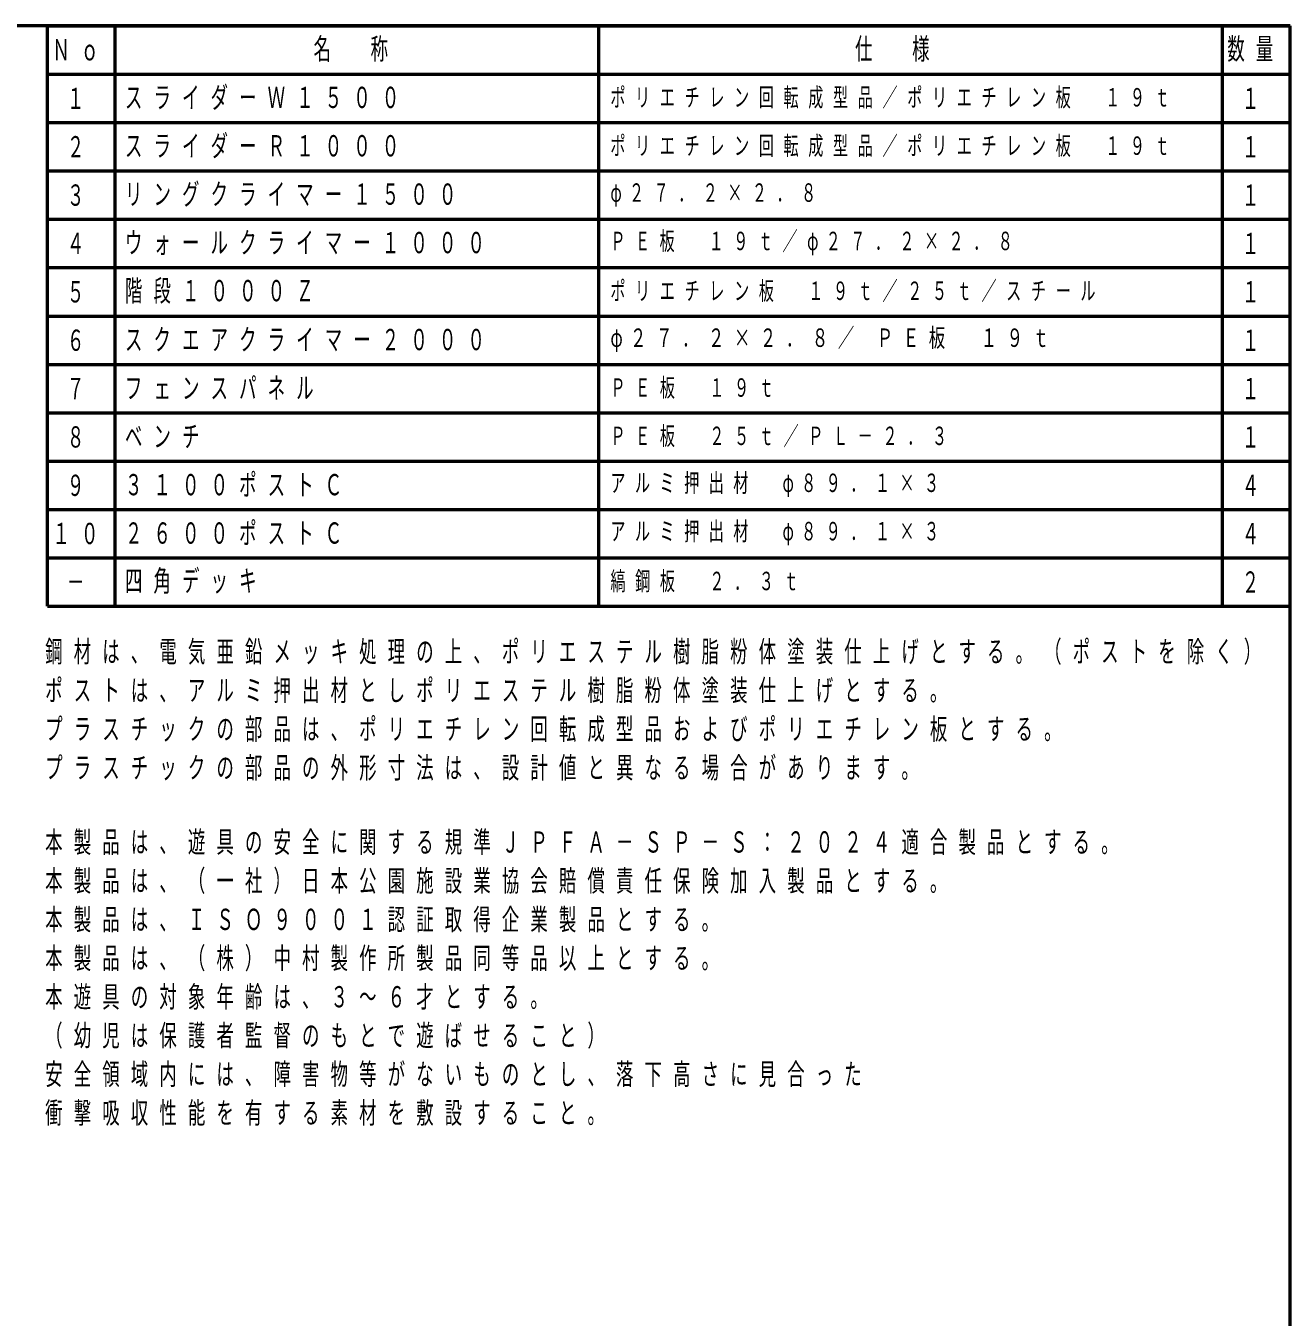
# Model space of a CAD drawing. Units: millimetres on the paper. Extents: x -385 to 0, y -594 to 267.
# Drawn here: x -130.8 to 0, y 133.5 to 267 of the extents above; entities that cross this region are included whole.
import ezdxf
from ezdxf.enums import TextEntityAlignment as Align

# ---------------------------------------------------------------- set-up
doc = ezdxf.new("R2010")
doc.units = ezdxf.units.MM
doc.layers.add('LY_1', color=140, linetype='Continuous', lineweight=50)
doc.styles.add('ＭＳ ゴシック', font='')
doc.styles.get('ＭＳ ゴシック').set_extended_font_data('MS Gothic')

msp = doc.modelspace()

# ---------------------------------------------------------------- linework, layer by layer
at = {"layer": 'LY_1', "color": 7}
for p, q in [((0, 267), (-385, 267)), ((0, 0), (0, 267))]:
    msp.add_line(p, q, dxfattribs=at)
at = {"layer": 'LY_1'}
for p, q in [((-128.5, 267), (0, 267)), ((-128.5, 207), (-128.5, 267)), ((-121.5, 207), (-121.5, 267)), ((-71.5, 207), (-71.5, 267)), ((-7, 207), (-7, 267)), ((0, 207), (0, 267)), ((-128.5, 262), (0, 262)), ((-128.5, 257), (0, 257)), ((-128.5, 252), (0, 252)), ((-128.5, 247), (0, 247)), ((-128.5, 242), (0, 242)), ((-128.5, 237), (0, 237)), ((-128.5, 232), (0, 232)), ((-128.5, 227), (0, 227)), ((-128.5, 222), (0, 222)), ((-128.5, 217), (0, 217)), ((-128.5, 212), (0, 212)), ((-128.5, 207), (0, 207))]:
    msp.add_line(p, q, dxfattribs=at)

# ---------------------------------------------------------------- texts
at = {"layer": 'LY_1', "color": 7, "style": 'ＭＳ ゴシック', "width": 0.6}
for s, p in [('１', (-126.5, 259.5)), ('１', (-5, 259.5)), ('２', (-126.5, 254.5)), ('１', (-5, 254.5)), ('３', (-126.5, 249.5)), ('１', (-5, 249.5)), ('４', (-126.5, 244.5)), ('１', (-5, 244.5)), ('５', (-126.5, 239.5)), ('１', (-5, 239.5)), ('６', (-126.5, 234.5)), ('１', (-5, 234.5)), ('７', (-126.5, 229.5)), ('１', (-5, 229.5)), ('８', (-126.5, 224.5)), ('１', (-5, 224.5)), ('９', (-126.5, 219.5)), ('４', (-5, 219.5)), ('４', (-5, 214.5)), ('－', (-126.5, 209.5)), ('２', (-5, 209.5))]:
    msp.add_text(s, height=2.199, dxfattribs=at).set_placement(p, align=Align.MIDDLE_LEFT)
at = {"layer": 'LY_1', "color": 7, "style": 'ＭＳ ゴシック'}
for s, insert, char_height, attachment_point in [('\\T1.64;\\W0.6;名\u3000称', (-101, 264.5), 2.199, 4), ('\\T1.64;\\W0.6;仕\u3000様', (-45, 264.5), 2.199, 4), ('\\T1.64;\\W0.6;数量', (-6.5, 264.5), 2.199, 4), ('\\T1.64;\\W0.6;Ｎｏ', (-128, 264.5), 2.199, 4), ('\\T1.64;\\W0.6;スライダーＷ１５００', (-120.5, 259.5), 2.199, 4), ('\\T1.64;\\W0.6;ポリエチレン回転成型品／ポリエチレン板\u3000１９ｔ', (-70.3, 259.5), 1.906, 4), ('\\T1.64;\\W0.6;スライダーＲ１０００', (-120.5, 254.5), 2.199, 4), ('\\T1.64;\\W0.6;ポリエチレン回転成型品／ポリエチレン板\u3000１９ｔ', (-70.3, 254.5), 1.906, 4), ('\\T1.64;\\W0.6;リングクライマー１５００', (-120.5, 249.5), 2.199, 4), ('\\T1.63;\\W0.6;φ２７．２×２．８', (-70.3, 249.5), 1.906, 4), ('\\T1.64;\\W0.6;ウォールクライマー１０００', (-120.5, 244.5), 2.199, 4), ('\\T1.63;\\W0.6;ＰＥ板\u3000１９ｔ／φ２７．２×２．８', (-70.3, 244.5), 1.906, 4), ('\\T1.64;\\W0.6;階段１０００Ｚ', (-120.5, 239.5), 2.199, 4), ('\\T1.64;\\W0.6;ポリエチレン板\u3000１９ｔ／２５ｔ／スチール', (-70.3, 239.5), 1.906, 4), ('\\T1.64;\\W0.6;スクエアクライマー２０００', (-120.5, 234.5), 2.199, 4), ('\\T1.59;\\W0.65;φ２７．２×２．８／\\~ＰＥ板\u3000１９ｔ', (-70.3, 234.5), 1.906, 4), ('\\T1.64;\\W0.6;フェンスパネル', (-120.5, 229.5), 2.199, 4), ('\\T1.64;\\W0.6;ＰＥ板\u3000１９ｔ', (-70.3, 229.5), 1.906, 4), ('\\T1.64;\\W0.6;ベンチ', (-120.5, 224.5), 2.199, 4), ('\\T1.64;\\W0.6;ＰＥ板\u3000２５ｔ／ＰＬ－２．３', (-70.3, 224.5), 1.906, 4), ('\\T1.64;\\W0.6;３１００ポストＣ', (-120.5, 219.5), 2.199, 4), ('\\T1.63;\\W0.6;アルミ押出材\u3000φ８９．１×３', (-70.3, 219.5), 1.906, 4), ('\\T1.64;\\W0.6;１０', (-128, 214.5), 2.199, 4), ('\\T1.64;\\W0.6;２６００ポストＣ', (-120.5, 214.5), 2.199, 4), ('\\T1.63;\\W0.6;アルミ押出材\u3000φ８９．１×３', (-70.3, 214.5), 1.906, 4), ('\\T1.64;\\W0.6;四角デッキ', (-120.5, 209.5), 2.199, 4), ('\\T1.64;\\W0.6;縞鋼板\u3000２．３ｔ', (-70.3, 209.5), 1.906, 4), ('\\T1.64;\\W0.6;鋼材は、電気亜鉛メッキ処理の上、ポリエステル樹脂粉体塗装仕上げとする。（ポストを除く）', (-128.75, 203.414), 2.199, 1), ('\\T1.64;\\W0.6;ポストは、アルミ押出材としポリエステル樹脂粉体塗装仕上げとする。', (-128.75, 199.414), 2.199, 1), ('\\T1.64;\\W0.6;プラスチックの部品は、ポリエチレン回転成型品およびポリエチレン板とする。', (-128.75, 195.414), 2.199, 1), ('\\T1.64;\\W0.6;プラスチックの部品の外形寸法は、設計値と異なる場合があります。', (-128.75, 191.414), 2.199, 1), ('\\T1.64;\\W0.6;本製品は、遊具の安全に関する規準ＪＰＦＡ－ＳＰ－Ｓ：２０２４適合製品とする。', (-128.75, 183.725), 2.199, 1), ('\\T1.64;\\W0.6;本製品は、（一社）日本公園施設業協会賠償責任保険加入製品とする。', (-128.75, 179.725), 2.199, 1), ('\\T1.64;\\W0.6;本製品は、ＩＳＯ９００１認証取得企業製品とする。', (-128.75, 175.725), 2.199, 1), ('\\T1.64;\\W0.6;本製品は、（株）中村製作所製品同等品以上とする。', (-128.75, 171.725), 2.199, 1), ('\\T1.64;\\W0.6;本遊具の対象年齢は、３～６才とする。', (-128.75, 167.725), 2.199, 1), ('\\T1.64;\\W0.6;（幼児は保護者監督のもとで遊ばせること）', (-128.75, 163.725), 2.199, 1), ('\\T1.64;\\W0.6;安全領域内には、障害物等がないものとし、落下高さに見合った', (-128.75, 159.725), 2.199, 1), ('\\T1.64;\\W0.6;衝撃吸収性能を有する素材を敷設すること。', (-128.75, 155.725), 2.199, 1)]:
    msp.add_mtext(s, dxfattribs=dict(at, insert=insert, char_height=char_height, attachment_point=attachment_point))

doc.saveas('drawing.dxf')
